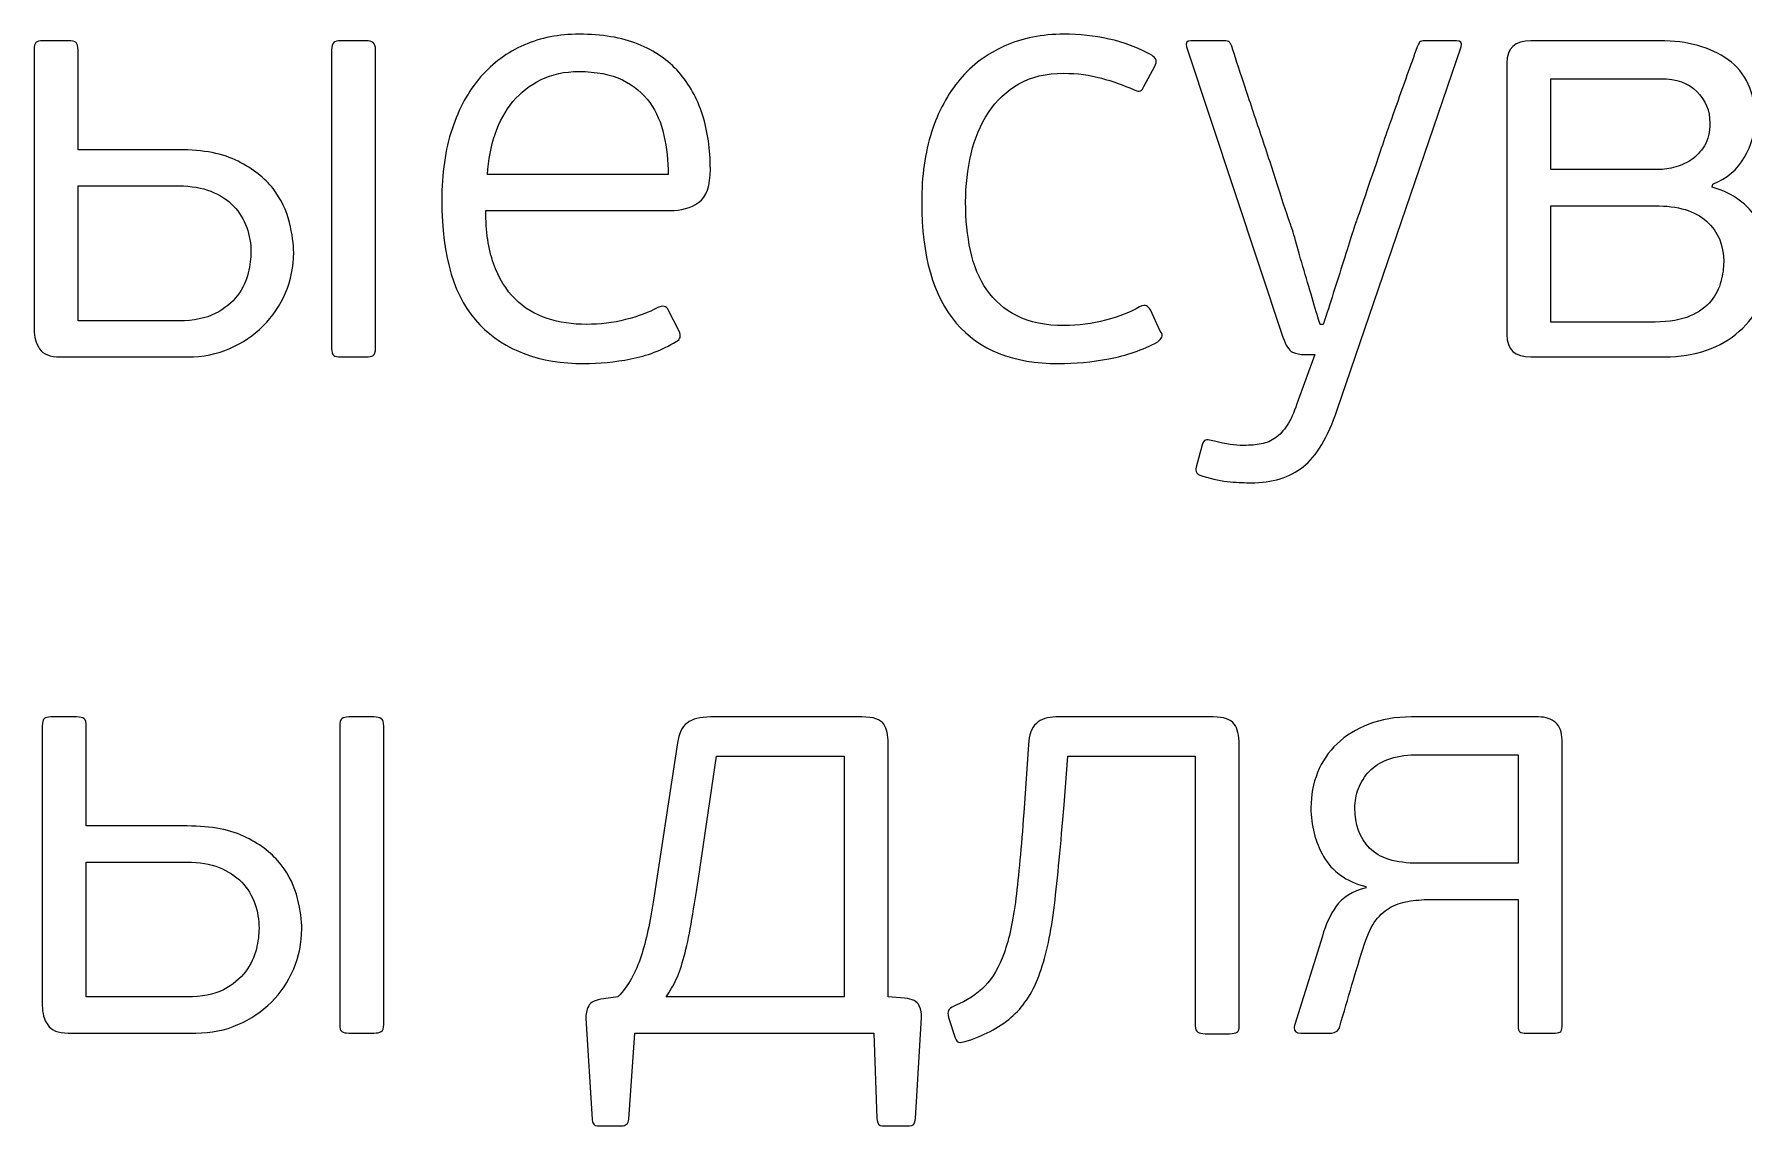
# Model space of a CAD drawing. Header units: centimetres. Extents: x -21.3 to 21.2, y -15.2 to 14.8.
# Drawn here: x -14.894 to -14.245, y -3.827 to -3.412 of the extents above; entities that cross this region are included whole.
import ezdxf

# ---------------------------------------------------------------- set-up
doc = ezdxf.new("R2010")
doc.units = ezdxf.units.CM
doc.header["$MEASUREMENT"] = 0
doc.layers.add('layer 1', color=7, linetype='Continuous')

msp = doc.modelspace()

# ---------------------------------------------------------------- linework, layer by layer
at = {"layer": 'layer 1', "color": 29}
for points, knots in [([(-14.83895, -3.45606), (-14.82965, -3.45606), (-14.82218, -3.45751), (-14.81646, -3.46041), (-14.81646, -3.46041), (-14.81078, -3.4633), (-14.80635, -3.46677), (-14.80323, -3.47081), (-14.80323, -3.47081), (-14.80014, -3.47485), (-14.79805, -3.47912), (-14.79698, -3.48362), (-14.79698, -3.48362), (-14.79591, -3.48812), (-14.79537, -3.49197), (-14.79537, -3.49517), (-14.79537, -3.49517), (-14.79537, -3.50051), (-14.79641, -3.50558), (-14.79846, -3.51038), (-14.79846, -3.51038), (-14.80052, -3.51518), (-14.80334, -3.51938), (-14.80693, -3.52296), (-14.80693, -3.52296), (-14.81051, -3.52654), (-14.81474, -3.5294), (-14.81962, -3.53154), (-14.81962, -3.53154), (-14.8245, -3.53367), (-14.82984, -3.53474), (-14.83563, -3.53474), (-14.83563, -3.53474), (-14.83563, -3.53474), (-14.88412, -3.53474), (-14.88412, -3.53474), (-14.88412, -3.53474), (-14.88793, -3.53474), (-14.89053, -3.53371), (-14.89189, -3.53165), (-14.89189, -3.53165), (-14.89327, -3.5296), (-14.89395, -3.52712), (-14.89395, -3.52422), (-14.89395, -3.52422), (-14.89395, -3.52422), (-14.89395, -3.41809), (-14.89395, -3.41809), (-14.89395, -3.41809), (-14.89395, -3.41672), (-14.89373, -3.4158), (-14.89327, -3.41535), (-14.89327, -3.41535), (-14.89281, -3.41489), (-14.89194, -3.41466), (-14.89071, -3.41466), (-14.89071, -3.41466), (-14.89071, -3.41466), (-14.88096, -3.41466), (-14.88096, -3.41466), (-14.88096, -3.41466), (-14.87958, -3.41466), (-14.87859, -3.41489), (-14.87806, -3.41535), (-14.87806, -3.41535), (-14.87753, -3.4158), (-14.87726, -3.41672), (-14.87726, -3.41809), (-14.87726, -3.41809), (-14.87726, -3.41809), (-14.87726, -3.45606), (-14.87726, -3.45606), (-14.87726, -3.45606), (-14.87726, -3.45606), (-14.83895, -3.45606), (-14.83895, -3.45606)], [0, 0, 0, 0, 0.05, 0.05, 0.05, 0.05, 0.1, 0.1, 0.1, 0.1, 0.15, 0.15, 0.15, 0.15, 0.2, 0.2, 0.2, 0.2, 0.25, 0.25, 0.25, 0.25, 0.3, 0.3, 0.3, 0.3, 0.35, 0.35, 0.35, 0.35, 0.4, 0.4, 0.4, 0.4, 0.45, 0.45, 0.45, 0.45, 0.5, 0.5, 0.5, 0.5, 0.55, 0.55, 0.55, 0.55, 0.6, 0.6, 0.6, 0.6, 0.65, 0.65, 0.65, 0.65, 0.7, 0.7, 0.7, 0.7, 0.75, 0.75, 0.75, 0.75, 0.8, 0.8, 0.8, 0.8, 0.85, 0.85, 0.85, 0.85, 0.9, 0.9, 0.9, 0.9, 1, 1, 1, 1]), ([(-14.78097, -3.41809), (-14.78097, -3.41672), (-14.7807, -3.4158), (-14.78017, -3.41535), (-14.78017, -3.41535), (-14.77963, -3.41489), (-14.77872, -3.41466), (-14.7775, -3.41466), (-14.7775, -3.41466), (-14.7775, -3.41466), (-14.76797, -3.41466), (-14.76797, -3.41466), (-14.76797, -3.41466), (-14.76675, -3.41466), (-14.76583, -3.41489), (-14.76518, -3.41535), (-14.76518, -3.41535), (-14.76457, -3.4158), (-14.76427, -3.41672), (-14.76427, -3.41809), (-14.76427, -3.41809), (-14.76427, -3.41809), (-14.76427, -3.53154), (-14.76427, -3.53154), (-14.76427, -3.53154), (-14.76427, -3.53291), (-14.76457, -3.53379), (-14.76518, -3.53417), (-14.76518, -3.53417), (-14.76583, -3.53455), (-14.76675, -3.53474), (-14.76797, -3.53474), (-14.76797, -3.53474), (-14.76797, -3.53474), (-14.7775, -3.53474), (-14.7775, -3.53474), (-14.7775, -3.53474), (-14.77872, -3.53474), (-14.77963, -3.53455), (-14.78017, -3.53417), (-14.78017, -3.53417), (-14.7807, -3.53379), (-14.78097, -3.53291), (-14.78097, -3.53154), (-14.78097, -3.53154), (-14.78097, -3.53154), (-14.78097, -3.41809), (-14.78097, -3.41809)], [0, 0, 0, 0, 0.076923, 0.076923, 0.076923, 0.076923, 0.153846, 0.153846, 0.153846, 0.153846, 0.230769, 0.230769, 0.230769, 0.230769, 0.307692, 0.307692, 0.307692, 0.307692, 0.384615, 0.384615, 0.384615, 0.384615, 0.461538, 0.461538, 0.461538, 0.461538, 0.538462, 0.538462, 0.538462, 0.538462, 0.615385, 0.615385, 0.615385, 0.615385, 0.692308, 0.692308, 0.692308, 0.692308, 0.769231, 0.769231, 0.769231, 0.769231, 0.846154, 0.846154, 0.846154, 0.846154, 1, 1, 1, 1]), ([(-14.68696, -3.41215), (-14.67827, -3.41215), (-14.6708, -3.4134), (-14.66455, -3.41592), (-14.66455, -3.41592), (-14.65829, -3.41843), (-14.65315, -3.42198), (-14.64911, -3.42655), (-14.64911, -3.42655), (-14.64507, -3.43113), (-14.64205, -3.43654), (-14.64008, -3.44279), (-14.64008, -3.44279), (-14.63809, -3.44905), (-14.6371, -3.45591), (-14.6371, -3.46338), (-14.6371, -3.46338), (-14.6371, -3.46978), (-14.63858, -3.47401), (-14.64156, -3.47607), (-14.64156, -3.47607), (-14.64453, -3.47813), (-14.64815, -3.47916), (-14.65242, -3.47916), (-14.65242, -3.47916), (-14.65242, -3.47916), (-14.72241, -3.47916), (-14.72241, -3.47916), (-14.72241, -3.47916), (-14.72241, -3.48705), (-14.72142, -3.49376), (-14.71944, -3.49929), (-14.71944, -3.49929), (-14.71746, -3.50481), (-14.71471, -3.50932), (-14.71128, -3.51271), (-14.71128, -3.51271), (-14.70785, -3.51614), (-14.70377, -3.51862), (-14.69912, -3.5201), (-14.69912, -3.5201), (-14.69447, -3.52163), (-14.68944, -3.52239), (-14.6841, -3.52239), (-14.6841, -3.52239), (-14.67903, -3.52239), (-14.67411, -3.52178), (-14.66927, -3.52056), (-14.66927, -3.52056), (-14.66447, -3.51934), (-14.66039, -3.51781), (-14.657, -3.51599), (-14.657, -3.51599), (-14.65517, -3.51507), (-14.65387, -3.51538), (-14.65311, -3.5169), (-14.65311, -3.5169), (-14.65311, -3.5169), (-14.64899, -3.52494), (-14.64899, -3.52494), (-14.64899, -3.52494), (-14.64808, -3.52681), (-14.64846, -3.52811), (-14.65014, -3.52891), (-14.65014, -3.52891), (-14.65547, -3.53215), (-14.66119, -3.53436), (-14.66729, -3.5355), (-14.66729, -3.5355), (-14.67339, -3.53668), (-14.67934, -3.53726), (-14.68513, -3.53726), (-14.68513, -3.53726), (-14.7019, -3.53726), (-14.71509, -3.53234), (-14.7247, -3.5225), (-14.7247, -3.5225), (-14.73431, -3.51267), (-14.73911, -3.49692), (-14.73911, -3.47527), (-14.73911, -3.47527), (-14.73911, -3.46506), (-14.73781, -3.45602), (-14.73522, -3.44817), (-14.73522, -3.44817), (-14.73263, -3.44032), (-14.72901, -3.43372), (-14.72435, -3.42839), (-14.72435, -3.42839), (-14.7197, -3.42305), (-14.71421, -3.41901), (-14.70789, -3.41626), (-14.70789, -3.41626), (-14.70156, -3.41352), (-14.69459, -3.41215), (-14.68696, -3.41215)], [0, 0, 0, 0, 0.04, 0.04, 0.04, 0.04, 0.08, 0.08, 0.08, 0.08, 0.12, 0.12, 0.12, 0.12, 0.16, 0.16, 0.16, 0.16, 0.2, 0.2, 0.2, 0.2, 0.24, 0.24, 0.24, 0.24, 0.28, 0.28, 0.28, 0.28, 0.32, 0.32, 0.32, 0.32, 0.36, 0.36, 0.36, 0.36, 0.4, 0.4, 0.4, 0.4, 0.44, 0.44, 0.44, 0.44, 0.48, 0.48, 0.48, 0.48, 0.52, 0.52, 0.52, 0.52, 0.56, 0.56, 0.56, 0.56, 0.6, 0.6, 0.6, 0.6, 0.64, 0.64, 0.64, 0.64, 0.68, 0.68, 0.68, 0.68, 0.72, 0.72, 0.72, 0.72, 0.76, 0.76, 0.76, 0.76, 0.8, 0.8, 0.8, 0.8, 0.84, 0.84, 0.84, 0.84, 0.88, 0.88, 0.88, 0.88, 0.92, 0.92, 0.92, 0.92, 1, 1, 1, 1]), ([(-14.50261, -3.52285), (-14.49728, -3.52285), (-14.49205, -3.52216), (-14.48694, -3.52079), (-14.48694, -3.52079), (-14.48184, -3.51942), (-14.47753, -3.51774), (-14.47402, -3.51576), (-14.47402, -3.51576), (-14.4728, -3.51515), (-14.47192, -3.51499), (-14.47139, -3.5153), (-14.47139, -3.5153), (-14.47086, -3.51561), (-14.47036, -3.51614), (-14.4699, -3.5169), (-14.4699, -3.5169), (-14.4699, -3.5169), (-14.46625, -3.52491), (-14.46625, -3.52491), (-14.46625, -3.52491), (-14.46548, -3.52582), (-14.46525, -3.52658), (-14.46556, -3.52719), (-14.46556, -3.52719), (-14.46586, -3.5278), (-14.4664, -3.52841), (-14.46716, -3.52902), (-14.46716, -3.52902), (-14.47296, -3.53207), (-14.47913, -3.53421), (-14.48569, -3.53543), (-14.48569, -3.53543), (-14.49224, -3.53665), (-14.49865, -3.53726), (-14.5049, -3.53726), (-14.5049, -3.53726), (-14.52198, -3.53726), (-14.5349, -3.53215), (-14.54367, -3.52193), (-14.54367, -3.52193), (-14.55243, -3.51172), (-14.55682, -3.49639), (-14.55682, -3.47596), (-14.55682, -3.47596), (-14.55682, -3.46605), (-14.55556, -3.45717), (-14.55304, -3.44931), (-14.55304, -3.44931), (-14.55053, -3.44146), (-14.54694, -3.43479), (-14.54229, -3.4293), (-14.54229, -3.4293), (-14.53764, -3.42381), (-14.53197, -3.41958), (-14.52525, -3.41661), (-14.52525, -3.41661), (-14.51855, -3.41363), (-14.51107, -3.41215), (-14.50284, -3.41215), (-14.50284, -3.41215), (-14.4969, -3.41215), (-14.49118, -3.41276), (-14.48569, -3.41398), (-14.48569, -3.41398), (-14.4802, -3.4152), (-14.47478, -3.41725), (-14.46945, -3.42015), (-14.46945, -3.42015), (-14.46762, -3.42122), (-14.46724, -3.42259), (-14.4683, -3.42427), (-14.4683, -3.42427), (-14.4683, -3.42427), (-14.47242, -3.43204), (-14.47242, -3.43204), (-14.47242, -3.43204), (-14.47273, -3.43281), (-14.47315, -3.43334), (-14.47368, -3.43365), (-14.47368, -3.43365), (-14.47421, -3.43395), (-14.47509, -3.4338), (-14.47631, -3.43319), (-14.47631, -3.43319), (-14.48012, -3.43151), (-14.4842, -3.43006), (-14.48855, -3.42884), (-14.48855, -3.42884), (-14.49289, -3.42762), (-14.49766, -3.42701), (-14.50284, -3.42701), (-14.50284, -3.42701), (-14.50955, -3.42701), (-14.51523, -3.42835), (-14.51988, -3.43102), (-14.51988, -3.43102), (-14.52453, -3.43368), (-14.52838, -3.4373), (-14.53143, -3.44188), (-14.53143, -3.44188), (-14.53448, -3.44645), (-14.53669, -3.45168), (-14.53807, -3.45755), (-14.53807, -3.45755), (-14.53943, -3.46342), (-14.54012, -3.46956), (-14.54012, -3.47596), (-14.54012, -3.47596), (-14.54012, -3.48251), (-14.53951, -3.48865), (-14.53829, -3.49437), (-14.53829, -3.49437), (-14.53707, -3.50009), (-14.53501, -3.50504), (-14.53212, -3.50924), (-14.53212, -3.50924), (-14.52922, -3.51343), (-14.52537, -3.51675), (-14.52057, -3.51919), (-14.52057, -3.51919), (-14.51577, -3.52163), (-14.50978, -3.52285), (-14.50261, -3.52285)], [0, 0, 0, 0, 0.03125, 0.03125, 0.03125, 0.03125, 0.0625, 0.0625, 0.0625, 0.0625, 0.09375, 0.09375, 0.09375, 0.09375, 0.125, 0.125, 0.125, 0.125, 0.15625, 0.15625, 0.15625, 0.15625, 0.1875, 0.1875, 0.1875, 0.1875, 0.21875, 0.21875, 0.21875, 0.21875, 0.25, 0.25, 0.25, 0.25, 0.28125, 0.28125, 0.28125, 0.28125, 0.3125, 0.3125, 0.3125, 0.3125, 0.34375, 0.34375, 0.34375, 0.34375, 0.375, 0.375, 0.375, 0.375, 0.40625, 0.40625, 0.40625, 0.40625, 0.4375, 0.4375, 0.4375, 0.4375, 0.46875, 0.46875, 0.46875, 0.46875, 0.5, 0.5, 0.5, 0.5, 0.53125, 0.53125, 0.53125, 0.53125, 0.5625, 0.5625, 0.5625, 0.5625, 0.59375, 0.59375, 0.59375, 0.59375, 0.625, 0.625, 0.625, 0.625, 0.65625, 0.65625, 0.65625, 0.65625, 0.6875, 0.6875, 0.6875, 0.6875, 0.71875, 0.71875, 0.71875, 0.71875, 0.75, 0.75, 0.75, 0.75, 0.78125, 0.78125, 0.78125, 0.78125, 0.8125, 0.8125, 0.8125, 0.8125, 0.84375, 0.84375, 0.84375, 0.84375, 0.875, 0.875, 0.875, 0.875, 0.90625, 0.90625, 0.90625, 0.90625, 0.9375, 0.9375, 0.9375, 0.9375, 1, 1, 1, 1]), ([(-14.399, -3.55487), (-14.40251, -3.56524), (-14.40682, -3.57244), (-14.41192, -3.57648), (-14.41192, -3.57648), (-14.41703, -3.58052), (-14.42363, -3.58254), (-14.43171, -3.58254), (-14.43171, -3.58254), (-14.43384, -3.58254), (-14.43647, -3.58243), (-14.4396, -3.5822), (-14.4396, -3.5822), (-14.44273, -3.58197), (-14.4462, -3.58125), (-14.45001, -3.58003), (-14.45001, -3.58003), (-14.45214, -3.57942), (-14.45298, -3.57827), (-14.45252, -3.5766), (-14.45252, -3.5766), (-14.45252, -3.5766), (-14.45024, -3.56813), (-14.45024, -3.56813), (-14.45024, -3.56813), (-14.44993, -3.56707), (-14.44951, -3.56646), (-14.44897, -3.5663), (-14.44897, -3.5663), (-14.44844, -3.56615), (-14.44772, -3.56623), (-14.4468, -3.56653), (-14.4468, -3.56653), (-14.4436, -3.5673), (-14.4412, -3.56779), (-14.4396, -3.56802), (-14.4396, -3.56802), (-14.438, -3.56825), (-14.43628, -3.56836), (-14.43445, -3.56836), (-14.43445, -3.56836), (-14.43201, -3.56836), (-14.4298, -3.56817), (-14.42782, -3.56779), (-14.42782, -3.56779), (-14.42584, -3.56741), (-14.42404, -3.56665), (-14.42245, -3.5655), (-14.42245, -3.5655), (-14.42084, -3.56436), (-14.41936, -3.56276), (-14.41798, -3.5607), (-14.41798, -3.5607), (-14.41661, -3.55864), (-14.41539, -3.55594), (-14.41433, -3.55258), (-14.41433, -3.55258), (-14.41433, -3.55258), (-14.40746, -3.53382), (-14.40746, -3.53382), (-14.40746, -3.53382), (-14.40746, -3.53382), (-14.41135, -3.53382), (-14.41135, -3.53382), (-14.41135, -3.53382), (-14.41303, -3.53382), (-14.41455, -3.53352), (-14.41592, -3.53291), (-14.41592, -3.53291), (-14.4173, -3.5323), (-14.41852, -3.5304), (-14.41959, -3.52719), (-14.41959, -3.52719), (-14.41959, -3.52719), (-14.45618, -3.41695), (-14.45618, -3.41695), (-14.45618, -3.41695), (-14.45664, -3.41542), (-14.45611, -3.41466), (-14.45458, -3.41466), (-14.45458, -3.41466), (-14.45458, -3.41466), (-14.442, -3.41466), (-14.442, -3.41466), (-14.442, -3.41466), (-14.44093, -3.41466), (-14.44025, -3.41482), (-14.43994, -3.41512), (-14.43994, -3.41512), (-14.43964, -3.41542), (-14.43933, -3.41596), (-14.43903, -3.41672), (-14.43903, -3.41672), (-14.43796, -3.42008), (-14.4364, -3.42488), (-14.43434, -3.43113), (-14.43434, -3.43113), (-14.43228, -3.43738), (-14.43011, -3.4439), (-14.42782, -3.45069), (-14.42782, -3.45069), (-14.42553, -3.45747), (-14.4234, -3.46399), (-14.42141, -3.47024), (-14.42141, -3.47024), (-14.41943, -3.47649), (-14.41783, -3.4813), (-14.41661, -3.48465), (-14.41661, -3.48465), (-14.41615, -3.48587), (-14.41543, -3.48827), (-14.41444, -3.49186), (-14.41444, -3.49186), (-14.41345, -3.49544), (-14.41234, -3.49929), (-14.41112, -3.5034), (-14.41112, -3.5034), (-14.4099, -3.50752), (-14.40876, -3.51141), (-14.40769, -3.51507), (-14.40769, -3.51507), (-14.40662, -3.51873), (-14.40586, -3.52117), (-14.40541, -3.52239), (-14.40541, -3.52239), (-14.40541, -3.52239), (-14.40426, -3.52239), (-14.40426, -3.52239), (-14.40426, -3.52239), (-14.40335, -3.51964), (-14.40224, -3.51622), (-14.40094, -3.51209), (-14.40094, -3.51209), (-14.39965, -3.50798), (-14.39835, -3.5039), (-14.39706, -3.49986), (-14.39706, -3.49986), (-14.39576, -3.49582), (-14.39462, -3.4922), (-14.39362, -3.489), (-14.39362, -3.489), (-14.39264, -3.4858), (-14.39199, -3.48381), (-14.39168, -3.48305), (-14.39168, -3.48305), (-14.39122, -3.48198), (-14.39027, -3.47927), (-14.38882, -3.47493), (-14.38882, -3.47493), (-14.38738, -3.47058), (-14.38558, -3.46529), (-14.38345, -3.45903), (-14.38345, -3.45903), (-14.38131, -3.45278), (-14.37895, -3.44599), (-14.37636, -3.43868), (-14.37636, -3.43868), (-14.37377, -3.43136), (-14.37117, -3.42412), (-14.36858, -3.41695), (-14.36858, -3.41695), (-14.36828, -3.41619), (-14.36797, -3.41562), (-14.36767, -3.41523), (-14.36767, -3.41523), (-14.36736, -3.41485), (-14.36667, -3.41466), (-14.36561, -3.41466), (-14.36561, -3.41466), (-14.36561, -3.41466), (-14.35371, -3.41466), (-14.35371, -3.41466), (-14.35371, -3.41466), (-14.35204, -3.41466), (-14.35143, -3.41542), (-14.35188, -3.41695), (-14.35188, -3.41695), (-14.35188, -3.41695), (-14.399, -3.55487), (-14.399, -3.55487)], [0, 0, 0, 0, 0.021739, 0.021739, 0.021739, 0.021739, 0.043478, 0.043478, 0.043478, 0.043478, 0.065217, 0.065217, 0.065217, 0.065217, 0.086957, 0.086957, 0.086957, 0.086957, 0.108696, 0.108696, 0.108696, 0.108696, 0.130435, 0.130435, 0.130435, 0.130435, 0.152174, 0.152174, 0.152174, 0.152174, 0.173913, 0.173913, 0.173913, 0.173913, 0.195652, 0.195652, 0.195652, 0.195652, 0.217391, 0.217391, 0.217391, 0.217391, 0.23913, 0.23913, 0.23913, 0.23913, 0.26087, 0.26087, 0.26087, 0.26087, 0.282609, 0.282609, 0.282609, 0.282609, 0.304348, 0.304348, 0.304348, 0.304348, 0.326087, 0.326087, 0.326087, 0.326087, 0.347826, 0.347826, 0.347826, 0.347826, 0.369565, 0.369565, 0.369565, 0.369565, 0.391304, 0.391304, 0.391304, 0.391304, 0.413043, 0.413043, 0.413043, 0.413043, 0.434783, 0.434783, 0.434783, 0.434783, 0.456522, 0.456522, 0.456522, 0.456522, 0.478261, 0.478261, 0.478261, 0.478261, 0.5, 0.5, 0.5, 0.5, 0.521739, 0.521739, 0.521739, 0.521739, 0.543478, 0.543478, 0.543478, 0.543478, 0.565217, 0.565217, 0.565217, 0.565217, 0.586957, 0.586957, 0.586957, 0.586957, 0.608696, 0.608696, 0.608696, 0.608696, 0.630435, 0.630435, 0.630435, 0.630435, 0.652174, 0.652174, 0.652174, 0.652174, 0.673913, 0.673913, 0.673913, 0.673913, 0.695652, 0.695652, 0.695652, 0.695652, 0.717391, 0.717391, 0.717391, 0.717391, 0.73913, 0.73913, 0.73913, 0.73913, 0.76087, 0.76087, 0.76087, 0.76087, 0.782609, 0.782609, 0.782609, 0.782609, 0.804348, 0.804348, 0.804348, 0.804348, 0.826087, 0.826087, 0.826087, 0.826087, 0.847826, 0.847826, 0.847826, 0.847826, 0.869565, 0.869565, 0.869565, 0.869565, 0.891304, 0.891304, 0.891304, 0.891304, 0.913043, 0.913043, 0.913043, 0.913043, 0.934783, 0.934783, 0.934783, 0.934783, 0.956522, 0.956522, 0.956522, 0.956522, 1, 1, 1, 1]), ([(-14.25651, -3.47024), (-14.25239, -3.47146), (-14.24896, -3.4731), (-14.24622, -3.47516), (-14.24622, -3.47516), (-14.24347, -3.47722), (-14.24126, -3.47958), (-14.23959, -3.48225), (-14.23959, -3.48225), (-14.23791, -3.48492), (-14.23673, -3.48778), (-14.23604, -3.49083), (-14.23604, -3.49083), (-14.23535, -3.49388), (-14.23501, -3.49685), (-14.23501, -3.49975), (-14.23501, -3.49975), (-14.23501, -3.50493), (-14.236, -3.50966), (-14.23798, -3.51393), (-14.23798, -3.51393), (-14.23997, -3.5182), (-14.24271, -3.52189), (-14.24622, -3.52502), (-14.24622, -3.52502), (-14.24973, -3.52815), (-14.25388, -3.53055), (-14.25868, -3.53222), (-14.25868, -3.53222), (-14.26348, -3.5339), (-14.26878, -3.53474), (-14.27458, -3.53474), (-14.27458, -3.53474), (-14.27458, -3.53474), (-14.32536, -3.53474), (-14.32536, -3.53474), (-14.32536, -3.53474), (-14.33146, -3.53474), (-14.3345, -3.53192), (-14.3345, -3.52628), (-14.3345, -3.52628), (-14.3345, -3.52628), (-14.3345, -3.42312), (-14.3345, -3.42312), (-14.3345, -3.42312), (-14.3345, -3.41748), (-14.33146, -3.41466), (-14.32536, -3.41466), (-14.32536, -3.41466), (-14.32536, -3.41466), (-14.27641, -3.41466), (-14.27641, -3.41466), (-14.27641, -3.41466), (-14.26588, -3.41466), (-14.25724, -3.41706), (-14.25045, -3.42187), (-14.25045, -3.42187), (-14.24366, -3.42667), (-14.24027, -3.43418), (-14.24027, -3.4444), (-14.24027, -3.4444), (-14.24027, -3.44943), (-14.24161, -3.45427), (-14.24427, -3.45892), (-14.24427, -3.45892), (-14.24694, -3.46357), (-14.25094, -3.46696), (-14.25628, -3.4691), (-14.25628, -3.4691), (-14.25628, -3.4691), (-14.25651, -3.47024), (-14.25651, -3.47024)], [0, 0, 0, 0, 0.052632, 0.052632, 0.052632, 0.052632, 0.105263, 0.105263, 0.105263, 0.105263, 0.157895, 0.157895, 0.157895, 0.157895, 0.210526, 0.210526, 0.210526, 0.210526, 0.263158, 0.263158, 0.263158, 0.263158, 0.315789, 0.315789, 0.315789, 0.315789, 0.368421, 0.368421, 0.368421, 0.368421, 0.421053, 0.421053, 0.421053, 0.421053, 0.473684, 0.473684, 0.473684, 0.473684, 0.526316, 0.526316, 0.526316, 0.526316, 0.578947, 0.578947, 0.578947, 0.578947, 0.631579, 0.631579, 0.631579, 0.631579, 0.684211, 0.684211, 0.684211, 0.684211, 0.736842, 0.736842, 0.736842, 0.736842, 0.789474, 0.789474, 0.789474, 0.789474, 0.842105, 0.842105, 0.842105, 0.842105, 0.894737, 0.894737, 0.894737, 0.894737, 1, 1, 1, 1]), ([(-14.65311, -3.46544), (-14.65311, -3.46026), (-14.65364, -3.4553), (-14.65471, -3.45057), (-14.65471, -3.45057), (-14.65578, -3.44584), (-14.65757, -3.44169), (-14.66013, -3.43811), (-14.66013, -3.43811), (-14.66264, -3.43452), (-14.66611, -3.43166), (-14.67053, -3.42953), (-14.67053, -3.42953), (-14.67499, -3.42739), (-14.68048, -3.42633), (-14.68708, -3.42633), (-14.68708, -3.42633), (-14.69241, -3.42633), (-14.69722, -3.42736), (-14.70141, -3.42941), (-14.70141, -3.42941), (-14.70564, -3.43147), (-14.70918, -3.43426), (-14.71208, -3.43776), (-14.71208, -3.43776), (-14.71498, -3.44127), (-14.71727, -3.44539), (-14.71887, -3.45012), (-14.71887, -3.45012), (-14.72047, -3.45484), (-14.72142, -3.45995), (-14.72172, -3.46544), (-14.72172, -3.46544), (-14.72172, -3.46544), (-14.65311, -3.46544), (-14.65311, -3.46544)], [0, 0, 0, 0, 0.1, 0.1, 0.1, 0.1, 0.2, 0.2, 0.2, 0.2, 0.3, 0.3, 0.3, 0.3, 0.4, 0.4, 0.4, 0.4, 0.5, 0.5, 0.5, 0.5, 0.6, 0.6, 0.6, 0.6, 0.7, 0.7, 0.7, 0.7, 0.8, 0.8, 0.8, 0.8, 1, 1, 1, 1]), ([(-14.31781, -3.46361), (-14.31781, -3.46361), (-14.27755, -3.46361), (-14.27755, -3.46361), (-14.27755, -3.46361), (-14.27572, -3.46361), (-14.27362, -3.46334), (-14.27126, -3.46281), (-14.27126, -3.46281), (-14.2689, -3.46227), (-14.26669, -3.46132), (-14.26463, -3.45999), (-14.26463, -3.45999), (-14.26257, -3.45861), (-14.26085, -3.45679), (-14.25948, -3.45454), (-14.25948, -3.45454), (-14.25811, -3.45225), (-14.25742, -3.44935), (-14.25742, -3.44588), (-14.25742, -3.44588), (-14.25742, -3.44119), (-14.25906, -3.43723), (-14.26234, -3.43395), (-14.26234, -3.43395), (-14.26562, -3.43071), (-14.27016, -3.42907), (-14.27595, -3.42907), (-14.27595, -3.42907), (-14.27595, -3.42907), (-14.31781, -3.42907), (-14.31781, -3.42907), (-14.31781, -3.42907), (-14.31781, -3.42907), (-14.31781, -3.46361), (-14.31781, -3.46361)], [0, 0, 0, 0, 0.1, 0.1, 0.1, 0.1, 0.2, 0.2, 0.2, 0.2, 0.3, 0.3, 0.3, 0.3, 0.4, 0.4, 0.4, 0.4, 0.5, 0.5, 0.5, 0.5, 0.6, 0.6, 0.6, 0.6, 0.7, 0.7, 0.7, 0.7, 0.8, 0.8, 0.8, 0.8, 1, 1, 1, 1]), ([(-14.87726, -3.46978), (-14.87726, -3.46978), (-14.87726, -3.52102), (-14.87726, -3.52102), (-14.87726, -3.52102), (-14.87726, -3.52102), (-14.83895, -3.52102), (-14.83895, -3.52102), (-14.83895, -3.52102), (-14.83334, -3.52102), (-14.82873, -3.5201), (-14.82518, -3.51827), (-14.82518, -3.51827), (-14.8216, -3.51644), (-14.81878, -3.51416), (-14.81676, -3.51141), (-14.81676, -3.51141), (-14.8147, -3.50867), (-14.81333, -3.50581), (-14.81264, -3.50283), (-14.81264, -3.50283), (-14.81196, -3.49986), (-14.81161, -3.49723), (-14.81161, -3.49494), (-14.81161, -3.49494), (-14.81161, -3.49174), (-14.81215, -3.48861), (-14.81322, -3.48557), (-14.81322, -3.48557), (-14.81429, -3.48251), (-14.81596, -3.47981), (-14.81821, -3.47745), (-14.81821, -3.47745), (-14.8205, -3.47508), (-14.82336, -3.47321), (-14.82679, -3.47184), (-14.82679, -3.47184), (-14.83018, -3.47047), (-14.83426, -3.46978), (-14.83895, -3.46978), (-14.83895, -3.46978), (-14.83895, -3.46978), (-14.87726, -3.46978), (-14.87726, -3.46978)], [0, 0, 0, 0, 0.083333, 0.083333, 0.083333, 0.083333, 0.166667, 0.166667, 0.166667, 0.166667, 0.25, 0.25, 0.25, 0.25, 0.333333, 0.333333, 0.333333, 0.333333, 0.416667, 0.416667, 0.416667, 0.416667, 0.5, 0.5, 0.5, 0.5, 0.583333, 0.583333, 0.583333, 0.583333, 0.666667, 0.666667, 0.666667, 0.666667, 0.75, 0.75, 0.75, 0.75, 0.833333, 0.833333, 0.833333, 0.833333, 1, 1, 1, 1]), ([(-14.25216, -3.4986), (-14.25216, -3.4922), (-14.25434, -3.48705), (-14.25868, -3.48317), (-14.25868, -3.48317), (-14.26303, -3.47927), (-14.26955, -3.47733), (-14.27824, -3.47733), (-14.27824, -3.47733), (-14.27824, -3.47733), (-14.31781, -3.47733), (-14.31781, -3.47733), (-14.31781, -3.47733), (-14.31781, -3.47733), (-14.31781, -3.52148), (-14.31781, -3.52148), (-14.31781, -3.52148), (-14.31781, -3.52148), (-14.27824, -3.52148), (-14.27824, -3.52148), (-14.27824, -3.52148), (-14.27275, -3.52148), (-14.26829, -3.52071), (-14.26486, -3.51919), (-14.26486, -3.51919), (-14.26143, -3.51766), (-14.2588, -3.51576), (-14.25697, -3.51347), (-14.25697, -3.51347), (-14.25514, -3.51118), (-14.25388, -3.50871), (-14.25319, -3.50604), (-14.25319, -3.50604), (-14.25251, -3.50337), (-14.25216, -3.50089), (-14.25216, -3.4986)], [0, 0, 0, 0, 0.1, 0.1, 0.1, 0.1, 0.2, 0.2, 0.2, 0.2, 0.3, 0.3, 0.3, 0.3, 0.4, 0.4, 0.4, 0.4, 0.5, 0.5, 0.5, 0.5, 0.6, 0.6, 0.6, 0.6, 0.7, 0.7, 0.7, 0.7, 0.8, 0.8, 0.8, 0.8, 1, 1, 1, 1]), ([(-14.83587, -3.71291), (-14.82657, -3.71291), (-14.8191, -3.71436), (-14.81338, -3.71726), (-14.81338, -3.71726), (-14.8077, -3.72015), (-14.80327, -3.72362), (-14.80015, -3.72766), (-14.80015, -3.72766), (-14.79706, -3.7317), (-14.79497, -3.73597), (-14.7939, -3.74047), (-14.7939, -3.74047), (-14.79283, -3.74497), (-14.7923, -3.74882), (-14.7923, -3.75202), (-14.7923, -3.75202), (-14.7923, -3.75736), (-14.79333, -3.76243), (-14.79538, -3.76723), (-14.79538, -3.76723), (-14.79744, -3.77203), (-14.80026, -3.77623), (-14.80385, -3.77981), (-14.80385, -3.77981), (-14.80743, -3.7834), (-14.81166, -3.78625), (-14.81654, -3.78839), (-14.81654, -3.78839), (-14.82142, -3.79052), (-14.82676, -3.79159), (-14.83255, -3.79159), (-14.83255, -3.79159), (-14.83255, -3.79159), (-14.88104, -3.79159), (-14.88104, -3.79159), (-14.88104, -3.79159), (-14.88485, -3.79159), (-14.88745, -3.79056), (-14.88882, -3.7885), (-14.88882, -3.7885), (-14.89019, -3.78645), (-14.89088, -3.78397), (-14.89088, -3.78107), (-14.89088, -3.78107), (-14.89088, -3.78107), (-14.89088, -3.67494), (-14.89088, -3.67494), (-14.89088, -3.67494), (-14.89088, -3.67357), (-14.89065, -3.67266), (-14.89019, -3.6722), (-14.89019, -3.6722), (-14.88973, -3.67174), (-14.88886, -3.67151), (-14.88763, -3.67151), (-14.88763, -3.67151), (-14.88763, -3.67151), (-14.87788, -3.67151), (-14.87788, -3.67151), (-14.87788, -3.67151), (-14.8765, -3.67151), (-14.87551, -3.67174), (-14.87498, -3.6722), (-14.87498, -3.6722), (-14.87445, -3.67266), (-14.87418, -3.67357), (-14.87418, -3.67494), (-14.87418, -3.67494), (-14.87418, -3.67494), (-14.87418, -3.71291), (-14.87418, -3.71291), (-14.87418, -3.71291), (-14.87418, -3.71291), (-14.83587, -3.71291), (-14.83587, -3.71291)], [0, 0, 0, 0, 0.05, 0.05, 0.05, 0.05, 0.1, 0.1, 0.1, 0.1, 0.15, 0.15, 0.15, 0.15, 0.2, 0.2, 0.2, 0.2, 0.25, 0.25, 0.25, 0.25, 0.3, 0.3, 0.3, 0.3, 0.35, 0.35, 0.35, 0.35, 0.4, 0.4, 0.4, 0.4, 0.45, 0.45, 0.45, 0.45, 0.5, 0.5, 0.5, 0.5, 0.55, 0.55, 0.55, 0.55, 0.6, 0.6, 0.6, 0.6, 0.65, 0.65, 0.65, 0.65, 0.7, 0.7, 0.7, 0.7, 0.75, 0.75, 0.75, 0.75, 0.8, 0.8, 0.8, 0.8, 0.85, 0.85, 0.85, 0.85, 0.9, 0.9, 0.9, 0.9, 1, 1, 1, 1]), ([(-14.77789, -3.67494), (-14.77789, -3.67357), (-14.77762, -3.67266), (-14.77709, -3.6722), (-14.77709, -3.6722), (-14.77655, -3.67174), (-14.77564, -3.67151), (-14.77442, -3.67151), (-14.77442, -3.67151), (-14.77442, -3.67151), (-14.76489, -3.67151), (-14.76489, -3.67151), (-14.76489, -3.67151), (-14.76367, -3.67151), (-14.76276, -3.67174), (-14.7621, -3.6722), (-14.7621, -3.6722), (-14.76149, -3.67266), (-14.76119, -3.67357), (-14.76119, -3.67494), (-14.76119, -3.67494), (-14.76119, -3.67494), (-14.76119, -3.78839), (-14.76119, -3.78839), (-14.76119, -3.78839), (-14.76119, -3.78976), (-14.76149, -3.79064), (-14.7621, -3.79102), (-14.7621, -3.79102), (-14.76276, -3.7914), (-14.76367, -3.79159), (-14.76489, -3.79159), (-14.76489, -3.79159), (-14.76489, -3.79159), (-14.77442, -3.79159), (-14.77442, -3.79159), (-14.77442, -3.79159), (-14.77564, -3.79159), (-14.77655, -3.7914), (-14.77709, -3.79102), (-14.77709, -3.79102), (-14.77762, -3.79064), (-14.77789, -3.78976), (-14.77789, -3.78839), (-14.77789, -3.78839), (-14.77789, -3.78839), (-14.77789, -3.67494), (-14.77789, -3.67494)], [0, 0, 0, 0, 0.076923, 0.076923, 0.076923, 0.076923, 0.153846, 0.153846, 0.153846, 0.153846, 0.230769, 0.230769, 0.230769, 0.230769, 0.307692, 0.307692, 0.307692, 0.307692, 0.384615, 0.384615, 0.384615, 0.384615, 0.461538, 0.461538, 0.461538, 0.461538, 0.538462, 0.538462, 0.538462, 0.538462, 0.615385, 0.615385, 0.615385, 0.615385, 0.692308, 0.692308, 0.692308, 0.692308, 0.769231, 0.769231, 0.769231, 0.769231, 0.846154, 0.846154, 0.846154, 0.846154, 1, 1, 1, 1]), ([(-14.67222, -3.77787), (-14.66825, -3.7736), (-14.66532, -3.76845), (-14.66341, -3.76243), (-14.66341, -3.76243), (-14.6615, -3.7564), (-14.65994, -3.74928), (-14.65872, -3.74104), (-14.65872, -3.74104), (-14.65872, -3.74104), (-14.64957, -3.68135), (-14.64957, -3.68135), (-14.64957, -3.68135), (-14.64912, -3.67784), (-14.64789, -3.67533), (-14.64591, -3.6738), (-14.64591, -3.6738), (-14.64393, -3.67227), (-14.64096, -3.67151), (-14.637, -3.67151), (-14.637, -3.67151), (-14.637, -3.67151), (-14.57959, -3.67151), (-14.57959, -3.67151), (-14.57959, -3.67151), (-14.57516, -3.67151), (-14.57238, -3.67243), (-14.57124, -3.67426), (-14.57124, -3.67426), (-14.57009, -3.67609), (-14.56952, -3.67845), (-14.56952, -3.68135), (-14.56952, -3.68135), (-14.56952, -3.68135), (-14.56952, -3.77787), (-14.56952, -3.77787), (-14.56952, -3.77787), (-14.56952, -3.77787), (-14.56335, -3.77833), (-14.56335, -3.77833), (-14.56335, -3.77833), (-14.5603, -3.77863), (-14.55843, -3.77958), (-14.55774, -3.78119), (-14.55774, -3.78119), (-14.55706, -3.78278), (-14.55679, -3.78427), (-14.55694, -3.78564), (-14.55694, -3.78564), (-14.55694, -3.78564), (-14.55923, -3.82407), (-14.55923, -3.82407), (-14.55923, -3.82407), (-14.55923, -3.8259), (-14.55999, -3.82681), (-14.56151, -3.82681), (-14.56151, -3.82681), (-14.56151, -3.82681), (-14.57181, -3.82681), (-14.57181, -3.82681), (-14.57181, -3.82681), (-14.57303, -3.82681), (-14.57371, -3.8259), (-14.57387, -3.82407), (-14.57387, -3.82407), (-14.57387, -3.82407), (-14.57501, -3.79159), (-14.57501, -3.79159), (-14.57501, -3.79159), (-14.57501, -3.79159), (-14.66581, -3.79159), (-14.66581, -3.79159), (-14.66581, -3.79159), (-14.66581, -3.79159), (-14.6681, -3.8243), (-14.6681, -3.8243), (-14.6681, -3.8243), (-14.6681, -3.82521), (-14.66837, -3.82586), (-14.6689, -3.82624), (-14.6689, -3.82624), (-14.66944, -3.82663), (-14.67001, -3.82681), (-14.67062, -3.82681), (-14.67062, -3.82681), (-14.67062, -3.82681), (-14.67999, -3.82681), (-14.67999, -3.82681), (-14.67999, -3.82681), (-14.68121, -3.82681), (-14.6819, -3.82598), (-14.68205, -3.8243), (-14.68205, -3.8243), (-14.68205, -3.8243), (-14.68434, -3.7861), (-14.68434, -3.7861), (-14.68434, -3.7861), (-14.68449, -3.78442), (-14.68415, -3.78283), (-14.68331, -3.7813), (-14.68331, -3.7813), (-14.68247, -3.77977), (-14.6806, -3.77886), (-14.67771, -3.77856), (-14.67771, -3.77856), (-14.67771, -3.77856), (-14.67222, -3.77787), (-14.67222, -3.77787)], [0, 0, 0, 0, 0.035714, 0.035714, 0.035714, 0.035714, 0.071429, 0.071429, 0.071429, 0.071429, 0.107143, 0.107143, 0.107143, 0.107143, 0.142857, 0.142857, 0.142857, 0.142857, 0.178571, 0.178571, 0.178571, 0.178571, 0.214286, 0.214286, 0.214286, 0.214286, 0.25, 0.25, 0.25, 0.25, 0.285714, 0.285714, 0.285714, 0.285714, 0.321429, 0.321429, 0.321429, 0.321429, 0.357143, 0.357143, 0.357143, 0.357143, 0.392857, 0.392857, 0.392857, 0.392857, 0.428571, 0.428571, 0.428571, 0.428571, 0.464286, 0.464286, 0.464286, 0.464286, 0.5, 0.5, 0.5, 0.5, 0.535714, 0.535714, 0.535714, 0.535714, 0.571429, 0.571429, 0.571429, 0.571429, 0.607143, 0.607143, 0.607143, 0.607143, 0.642857, 0.642857, 0.642857, 0.642857, 0.678571, 0.678571, 0.678571, 0.678571, 0.714286, 0.714286, 0.714286, 0.714286, 0.75, 0.75, 0.75, 0.75, 0.785714, 0.785714, 0.785714, 0.785714, 0.821429, 0.821429, 0.821429, 0.821429, 0.857143, 0.857143, 0.857143, 0.857143, 0.892857, 0.892857, 0.892857, 0.892857, 0.928571, 0.928571, 0.928571, 0.928571, 1, 1, 1, 1]), ([(-14.51623, -3.68196), (-14.51608, -3.67826), (-14.51509, -3.67559), (-14.51326, -3.67395), (-14.51326, -3.67395), (-14.51139, -3.67231), (-14.50895, -3.67151), (-14.5059, -3.67151), (-14.5059, -3.67151), (-14.5059, -3.67151), (-14.44605, -3.67151), (-14.44605, -3.67151), (-14.44605, -3.67151), (-14.44205, -3.67151), (-14.43942, -3.67239), (-14.43812, -3.67418), (-14.43812, -3.67418), (-14.43682, -3.67597), (-14.43618, -3.67857), (-14.43618, -3.68196), (-14.43618, -3.68196), (-14.43618, -3.68196), (-14.43618, -3.78885), (-14.43618, -3.78885), (-14.43618, -3.78885), (-14.43618, -3.79007), (-14.43644, -3.79087), (-14.43698, -3.79125), (-14.43698, -3.79125), (-14.43751, -3.79163), (-14.4385, -3.79182), (-14.43988, -3.79182), (-14.43988, -3.79182), (-14.43988, -3.79182), (-14.44918, -3.79182), (-14.44918, -3.79182), (-14.44918, -3.79182), (-14.4504, -3.79182), (-14.45131, -3.79163), (-14.45196, -3.79125), (-14.45196, -3.79125), (-14.45257, -3.79087), (-14.45287, -3.79007), (-14.45287, -3.78885), (-14.45287, -3.78885), (-14.45287, -3.78885), (-14.45287, -3.68638), (-14.45287, -3.68638), (-14.45287, -3.68638), (-14.45287, -3.68638), (-14.50136, -3.68638), (-14.50136, -3.68638), (-14.50136, -3.68638), (-14.50136, -3.68638), (-14.50273, -3.70491), (-14.50273, -3.70491), (-14.50273, -3.70491), (-14.50396, -3.72), (-14.50517, -3.7327), (-14.50639, -3.74299), (-14.50639, -3.74299), (-14.50761, -3.75328), (-14.50945, -3.76186), (-14.51188, -3.76872), (-14.51188, -3.76872), (-14.51432, -3.77558), (-14.51772, -3.78099), (-14.52206, -3.78496), (-14.52206, -3.78496), (-14.52641, -3.78893), (-14.53224, -3.79213), (-14.53956, -3.79456), (-14.53956, -3.79456), (-14.54048, -3.79487), (-14.54135, -3.79506), (-14.54219, -3.79514), (-14.54219, -3.79514), (-14.54303, -3.79521), (-14.54368, -3.79464), (-14.54413, -3.79342), (-14.54413, -3.79342), (-14.54413, -3.79342), (-14.54665, -3.78564), (-14.54665, -3.78564), (-14.54665, -3.78564), (-14.54695, -3.78442), (-14.54695, -3.78355), (-14.54665, -3.78301), (-14.54665, -3.78301), (-14.54634, -3.78248), (-14.54558, -3.78191), (-14.54436, -3.7813), (-14.54436, -3.7813), (-14.53964, -3.77932), (-14.53578, -3.7768), (-14.53281, -3.77375), (-14.53281, -3.77375), (-14.52984, -3.7707), (-14.5274, -3.76651), (-14.52549, -3.76117), (-14.52549, -3.76117), (-14.52358, -3.75583), (-14.5221, -3.7489), (-14.52103, -3.74036), (-14.52103, -3.74036), (-14.51997, -3.73182), (-14.51897, -3.72099), (-14.51806, -3.70788), (-14.51806, -3.70788), (-14.51806, -3.70788), (-14.51623, -3.68196), (-14.51623, -3.68196)], [0, 0, 0, 0, 0.034483, 0.034483, 0.034483, 0.034483, 0.068966, 0.068966, 0.068966, 0.068966, 0.103448, 0.103448, 0.103448, 0.103448, 0.137931, 0.137931, 0.137931, 0.137931, 0.172414, 0.172414, 0.172414, 0.172414, 0.206897, 0.206897, 0.206897, 0.206897, 0.241379, 0.241379, 0.241379, 0.241379, 0.275862, 0.275862, 0.275862, 0.275862, 0.310345, 0.310345, 0.310345, 0.310345, 0.344828, 0.344828, 0.344828, 0.344828, 0.37931, 0.37931, 0.37931, 0.37931, 0.413793, 0.413793, 0.413793, 0.413793, 0.448276, 0.448276, 0.448276, 0.448276, 0.482759, 0.482759, 0.482759, 0.482759, 0.517241, 0.517241, 0.517241, 0.517241, 0.551724, 0.551724, 0.551724, 0.551724, 0.586207, 0.586207, 0.586207, 0.586207, 0.62069, 0.62069, 0.62069, 0.62069, 0.655172, 0.655172, 0.655172, 0.655172, 0.689655, 0.689655, 0.689655, 0.689655, 0.724138, 0.724138, 0.724138, 0.724138, 0.758621, 0.758621, 0.758621, 0.758621, 0.793103, 0.793103, 0.793103, 0.793103, 0.827586, 0.827586, 0.827586, 0.827586, 0.862069, 0.862069, 0.862069, 0.862069, 0.896552, 0.896552, 0.896552, 0.896552, 0.931034, 0.931034, 0.931034, 0.931034, 1, 1, 1, 1]), ([(-14.3225, -3.67151), (-14.31976, -3.67151), (-14.31759, -3.67224), (-14.31598, -3.67369), (-14.31598, -3.67369), (-14.31439, -3.67513), (-14.31358, -3.67731), (-14.31358, -3.68021), (-14.31358, -3.68021), (-14.31358, -3.68021), (-14.31358, -3.78907), (-14.31358, -3.78907), (-14.31358, -3.78907), (-14.31358, -3.79029), (-14.31385, -3.79102), (-14.31439, -3.79125), (-14.31439, -3.79125), (-14.31491, -3.79148), (-14.31579, -3.79159), (-14.31702, -3.79159), (-14.31702, -3.79159), (-14.31702, -3.79159), (-14.32708, -3.79159), (-14.32708, -3.79159), (-14.32708, -3.79159), (-14.3283, -3.79159), (-14.32913, -3.79144), (-14.32959, -3.79113), (-14.32959, -3.79113), (-14.33005, -3.79083), (-14.33028, -3.79007), (-14.33028, -3.78885), (-14.33028, -3.78885), (-14.33028, -3.78885), (-14.33028, -3.74082), (-14.33028, -3.74082), (-14.33028, -3.74082), (-14.33028, -3.74082), (-14.36253, -3.74082), (-14.36253, -3.74082), (-14.36253, -3.74082), (-14.36558, -3.74082), (-14.36844, -3.741), (-14.3711, -3.74139), (-14.3711, -3.74139), (-14.37377, -3.74177), (-14.37621, -3.74253), (-14.37843, -3.74368), (-14.37843, -3.74368), (-14.38064, -3.74482), (-14.38258, -3.74649), (-14.38426, -3.74871), (-14.38426, -3.74871), (-14.38593, -3.75092), (-14.38738, -3.75393), (-14.3886, -3.75774), (-14.3886, -3.75774), (-14.39028, -3.76293), (-14.39188, -3.76811), (-14.39341, -3.7733), (-14.39341, -3.7733), (-14.39493, -3.77848), (-14.39646, -3.78374), (-14.39798, -3.78907), (-14.39798, -3.78907), (-14.39829, -3.79014), (-14.39882, -3.79083), (-14.39958, -3.79113), (-14.39958, -3.79113), (-14.40034, -3.79144), (-14.40103, -3.79159), (-14.40164, -3.79159), (-14.40164, -3.79159), (-14.40164, -3.79159), (-14.41285, -3.79159), (-14.41285, -3.79159), (-14.41285, -3.79159), (-14.41452, -3.79159), (-14.41536, -3.7909), (-14.41536, -3.78953), (-14.41536, -3.78953), (-14.41536, -3.78923), (-14.41533, -3.78904), (-14.41525, -3.78896), (-14.41525, -3.78896), (-14.41517, -3.78889), (-14.41513, -3.7887), (-14.41513, -3.78839), (-14.41513, -3.78839), (-14.41513, -3.78839), (-14.40461, -3.75473), (-14.40461, -3.75473), (-14.40461, -3.75473), (-14.4034, -3.75042), (-14.40164, -3.74665), (-14.39935, -3.74337), (-14.39935, -3.74337), (-14.39707, -3.74009), (-14.39326, -3.73777), (-14.38792, -3.73639), (-14.38792, -3.73639), (-14.38807, -3.73639), (-14.38815, -3.73624), (-14.38815, -3.73594), (-14.38815, -3.73594), (-14.39562, -3.73395), (-14.40095, -3.73014), (-14.40415, -3.7245), (-14.40415, -3.7245), (-14.40736, -3.71886), (-14.40896, -3.71272), (-14.40896, -3.70601), (-14.40896, -3.70601), (-14.40896, -3.70128), (-14.40812, -3.69683), (-14.40644, -3.69263), (-14.40644, -3.69263), (-14.40476, -3.68844), (-14.40229, -3.68482), (-14.39901, -3.68169), (-14.39901, -3.68169), (-14.39573, -3.67857), (-14.39173, -3.67609), (-14.387, -3.67426), (-14.387, -3.67426), (-14.38228, -3.67243), (-14.37686, -3.67151), (-14.37076, -3.67151), (-14.37076, -3.67151), (-14.37076, -3.67151), (-14.3225, -3.67151), (-14.3225, -3.67151)], [0, 0, 0, 0, 0.029412, 0.029412, 0.029412, 0.029412, 0.058824, 0.058824, 0.058824, 0.058824, 0.088235, 0.088235, 0.088235, 0.088235, 0.117647, 0.117647, 0.117647, 0.117647, 0.147059, 0.147059, 0.147059, 0.147059, 0.176471, 0.176471, 0.176471, 0.176471, 0.205882, 0.205882, 0.205882, 0.205882, 0.235294, 0.235294, 0.235294, 0.235294, 0.264706, 0.264706, 0.264706, 0.264706, 0.294118, 0.294118, 0.294118, 0.294118, 0.323529, 0.323529, 0.323529, 0.323529, 0.352941, 0.352941, 0.352941, 0.352941, 0.382353, 0.382353, 0.382353, 0.382353, 0.411765, 0.411765, 0.411765, 0.411765, 0.441176, 0.441176, 0.441176, 0.441176, 0.470588, 0.470588, 0.470588, 0.470588, 0.5, 0.5, 0.5, 0.5, 0.529412, 0.529412, 0.529412, 0.529412, 0.558824, 0.558824, 0.558824, 0.558824, 0.588235, 0.588235, 0.588235, 0.588235, 0.617647, 0.617647, 0.617647, 0.617647, 0.647059, 0.647059, 0.647059, 0.647059, 0.676471, 0.676471, 0.676471, 0.676471, 0.705882, 0.705882, 0.705882, 0.705882, 0.735294, 0.735294, 0.735294, 0.735294, 0.764706, 0.764706, 0.764706, 0.764706, 0.794118, 0.794118, 0.794118, 0.794118, 0.823529, 0.823529, 0.823529, 0.823529, 0.852941, 0.852941, 0.852941, 0.852941, 0.882353, 0.882353, 0.882353, 0.882353, 0.911765, 0.911765, 0.911765, 0.911765, 0.941176, 0.941176, 0.941176, 0.941176, 1, 1, 1, 1]), ([(-14.58622, -3.68638), (-14.58622, -3.68638), (-14.63471, -3.68638), (-14.63471, -3.68638), (-14.63471, -3.68638), (-14.63471, -3.68638), (-14.64157, -3.73281), (-14.64157, -3.73281), (-14.64157, -3.73281), (-14.64264, -3.73967), (-14.64359, -3.74547), (-14.64443, -3.75019), (-14.64443, -3.75019), (-14.64527, -3.75492), (-14.64614, -3.759), (-14.64706, -3.76243), (-14.64706, -3.76243), (-14.64797, -3.76586), (-14.64896, -3.76876), (-14.65003, -3.77112), (-14.65003, -3.77112), (-14.6511, -3.77348), (-14.6524, -3.77573), (-14.65392, -3.77787), (-14.65392, -3.77787), (-14.65392, -3.77787), (-14.58622, -3.77787), (-14.58622, -3.77787), (-14.58622, -3.77787), (-14.58622, -3.77787), (-14.58622, -3.68638), (-14.58622, -3.68638)], [0, 0, 0, 0, 0.111111, 0.111111, 0.111111, 0.111111, 0.222222, 0.222222, 0.222222, 0.222222, 0.333333, 0.333333, 0.333333, 0.333333, 0.444444, 0.444444, 0.444444, 0.444444, 0.555556, 0.555556, 0.555556, 0.555556, 0.666667, 0.666667, 0.666667, 0.666667, 0.777778, 0.777778, 0.777778, 0.777778, 1, 1, 1, 1]), ([(-14.36947, -3.68592), (-14.37343, -3.68592), (-14.37682, -3.68649), (-14.37972, -3.68764), (-14.37972, -3.68764), (-14.38262, -3.68878), (-14.38498, -3.69027), (-14.38681, -3.69218), (-14.38681, -3.69218), (-14.3886, -3.69408), (-14.38997, -3.69625), (-14.39089, -3.69865), (-14.39089, -3.69865), (-14.39181, -3.7011), (-14.39226, -3.70357), (-14.39226, -3.70616), (-14.39226, -3.70616), (-14.39226, -3.71238), (-14.3904, -3.71741), (-14.3867, -3.7213), (-14.3867, -3.7213), (-14.38296, -3.72515), (-14.37679, -3.72709), (-14.3681, -3.72709), (-14.3681, -3.72709), (-14.3681, -3.72709), (-14.33028, -3.72709), (-14.33028, -3.72709), (-14.33028, -3.72709), (-14.33028, -3.72709), (-14.33028, -3.68592), (-14.33028, -3.68592), (-14.33028, -3.68592), (-14.33028, -3.68592), (-14.36947, -3.68592), (-14.36947, -3.68592)], [0, 0, 0, 0, 0.1, 0.1, 0.1, 0.1, 0.2, 0.2, 0.2, 0.2, 0.3, 0.3, 0.3, 0.3, 0.4, 0.4, 0.4, 0.4, 0.5, 0.5, 0.5, 0.5, 0.6, 0.6, 0.6, 0.6, 0.7, 0.7, 0.7, 0.7, 0.8, 0.8, 0.8, 0.8, 1, 1, 1, 1]), ([(-14.87418, -3.72664), (-14.87418, -3.72664), (-14.87418, -3.77787), (-14.87418, -3.77787), (-14.87418, -3.77787), (-14.87418, -3.77787), (-14.83587, -3.77787), (-14.83587, -3.77787), (-14.83587, -3.77787), (-14.83027, -3.77787), (-14.82565, -3.77695), (-14.8221, -3.77512), (-14.8221, -3.77512), (-14.81852, -3.7733), (-14.8157, -3.77101), (-14.81368, -3.76826), (-14.81368, -3.76826), (-14.81162, -3.76552), (-14.81025, -3.76266), (-14.80956, -3.75969), (-14.80956, -3.75969), (-14.80888, -3.75671), (-14.80854, -3.75408), (-14.80854, -3.7518), (-14.80854, -3.7518), (-14.80854, -3.74859), (-14.80907, -3.74547), (-14.81014, -3.74242), (-14.81014, -3.74242), (-14.81121, -3.73937), (-14.81288, -3.73666), (-14.81513, -3.7343), (-14.81513, -3.7343), (-14.81742, -3.73193), (-14.82028, -3.73007), (-14.82371, -3.72869), (-14.82371, -3.72869), (-14.8271, -3.72732), (-14.83118, -3.72664), (-14.83587, -3.72664), (-14.83587, -3.72664), (-14.83587, -3.72664), (-14.87418, -3.72664), (-14.87418, -3.72664)], [0, 0, 0, 0, 0.083333, 0.083333, 0.083333, 0.083333, 0.166667, 0.166667, 0.166667, 0.166667, 0.25, 0.25, 0.25, 0.25, 0.333333, 0.333333, 0.333333, 0.333333, 0.416667, 0.416667, 0.416667, 0.416667, 0.5, 0.5, 0.5, 0.5, 0.583333, 0.583333, 0.583333, 0.583333, 0.666667, 0.666667, 0.666667, 0.666667, 0.75, 0.75, 0.75, 0.75, 0.833333, 0.833333, 0.833333, 0.833333, 1, 1, 1, 1])]:
    msp.add_open_spline(points, degree=3, knots=knots, dxfattribs=at)

doc.saveas('drawing.dxf')
